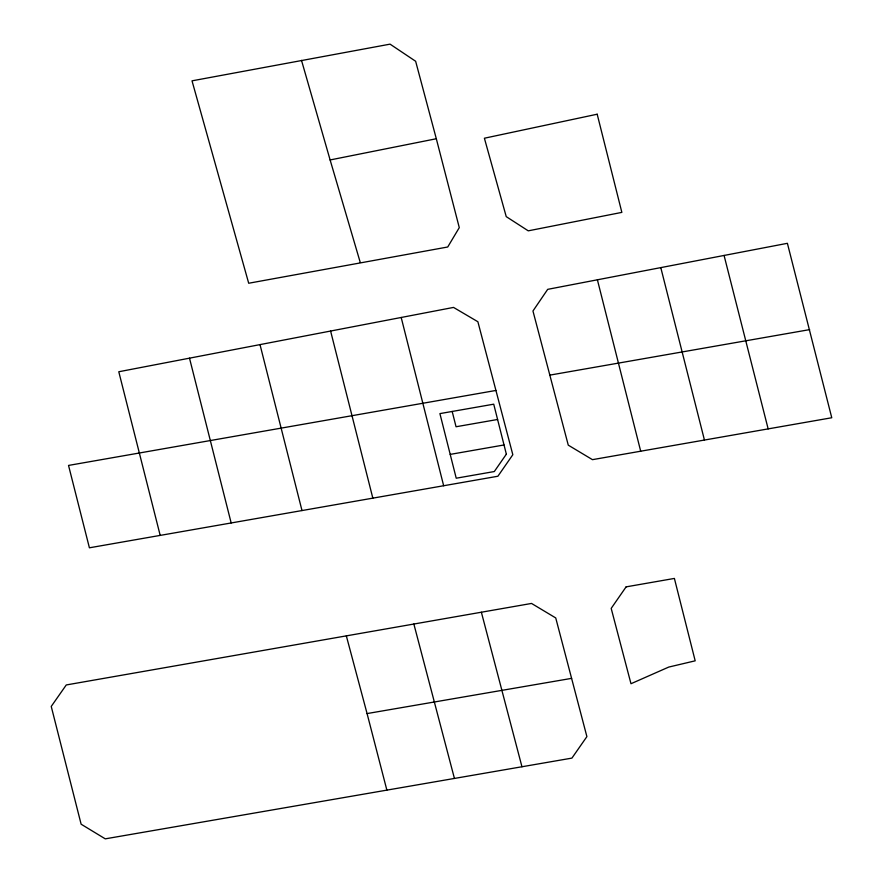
<?xml version="1.0" encoding="UTF-8"?>
<svg xmlns="http://www.w3.org/2000/svg" width="883" height="883" viewBox="0 0 883 883"><rect width="100%" height="100%" fill="white"/><g stroke="black" fill="none" stroke-linecap="round" stroke-linejoin="round"><path stroke-width="1.32" d="M301.511 60.364L330.121 159.955L436.312 138.741L459.281 227.637L447.725 246.997L248.697 283.244L192.019 80.839L390.065 44.15L415.639 61.269L436.312 138.741M724.071 255.452L787.393 243.311L831.764 417.747L592.471 459.657L568.266 445.153L532.957 311.004L547.692 289.348L724.071 255.452L768.155 428.906M549.8 375.132L809.645 329.624M495.915 390.452L68.532 465.429L89.404 547.802L497.902 476.235L512.824 454.723L477.88 321.743L453.531 307.416L118.786 371.754L160.187 535.385M497.593 419.48L456.047 426.754L452.184 411.456M450.209 454.392L504.027 444.966M413.862 624.038L66.269 684.954L51.236 706.433L81.126 824.203L105.265 838.85L571.919 758.111L586.897 736.61L555.738 617.945L531.533 603.442L413.862 624.038L454.436 778.453M571.61 678.365L367.074 713.574L346.335 635.881M330.121 159.955L360.253 262.461M481.378 612.25L521.963 766.764M367.074 713.574L386.864 790.108M660.793 267.626L704.435 440.032M597.394 279.79L640.694 451.202M401.191 317.472L443.663 485.76M330.606 331.048L372.836 498.155M260.01 344.624L301.997 510.551M189.503 358.178L231.169 522.946M506.356 454.171L494.303 471.544L456.224 478.211L439.911 413.608L493.729 404.182L506.356 454.171M626.113 586.864L611.191 608.387L630.981 683.729L668.74 667.073L695.186 660.826L674.391 578.431L626.113 586.864M597.184 114.216L484.392 138.223L506.235 216.633L528.255 230.838L621.853 212.384L597.184 114.216"/></g></svg>
